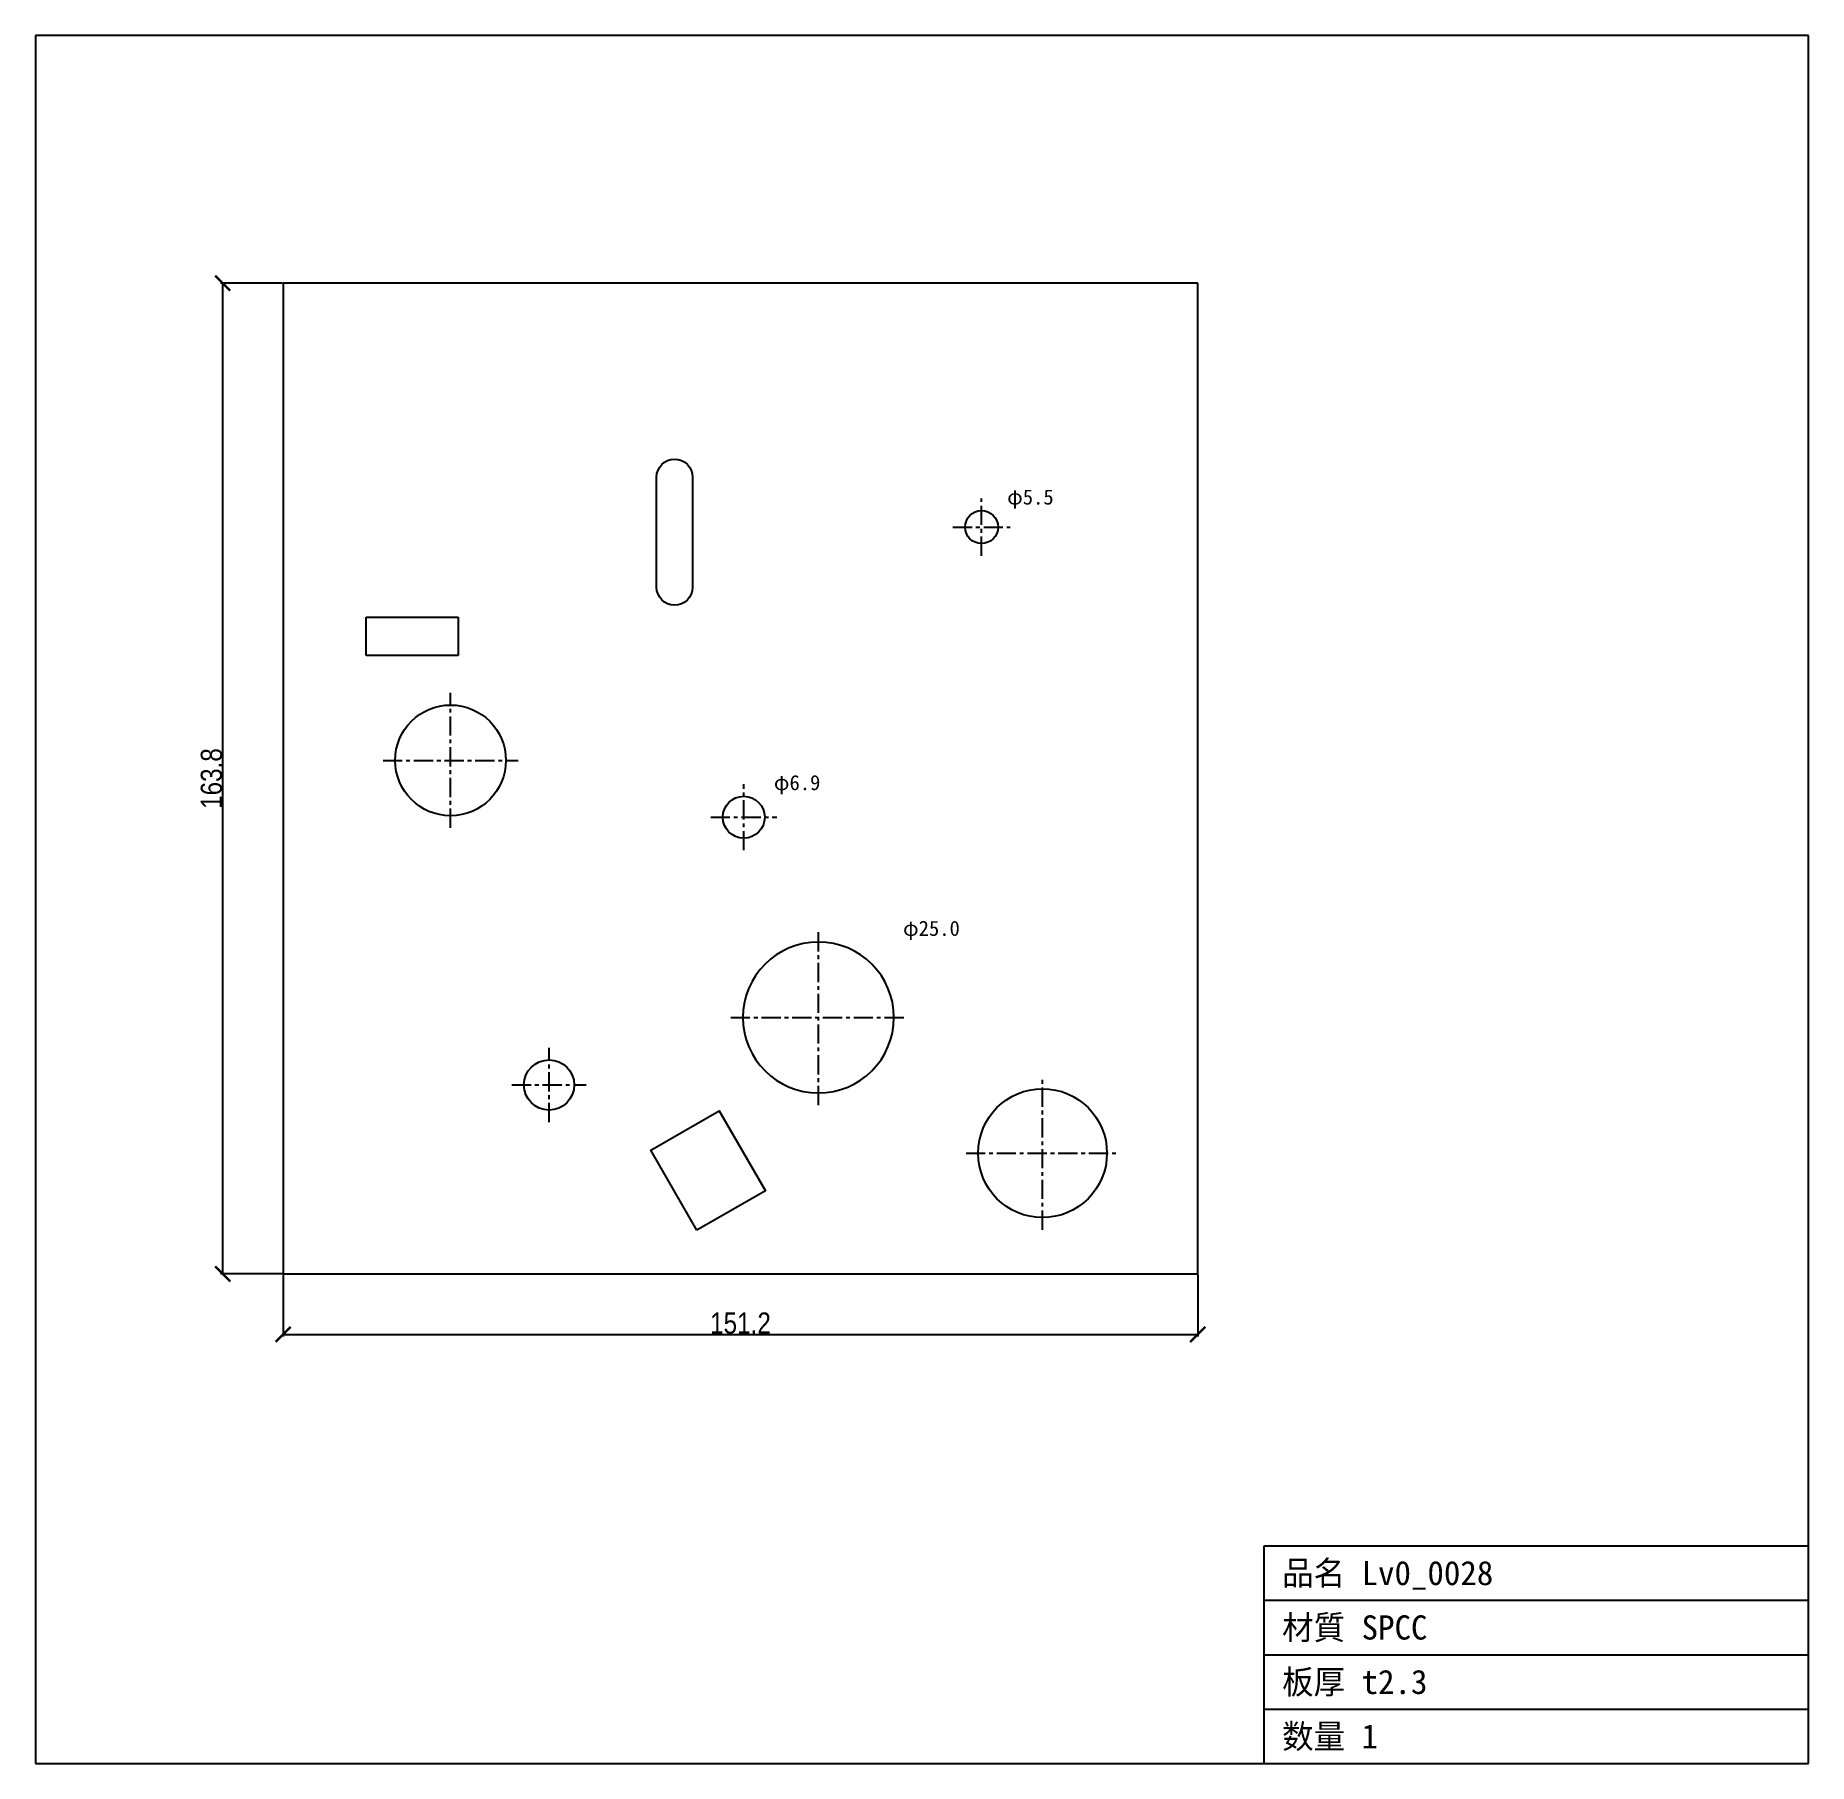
# Model space of a CAD drawing. Header units: millimetres. Extents: x -41 to 252, y -81 to 205.
import ezdxf

# ---------------------------------------------------------------- set-up
doc = ezdxf.new("R2010")
doc.units = ezdxf.units.MM
doc.linetypes.add('CENTER', pattern=[5.08, 3.175, -0.635, 0.635, -0.635])
for name, color, linetype in [('1', 7, 'Continuous'), ('10', 7, 'Continuous'), ('11', 7, 'Continuous'), ('15', 7, 'Continuous'), ('17', 7, 'Continuous')]:
    doc.layers.add(name, color=color, linetype=linetype)
doc.styles.add('OpenSansCondensed-Light', font='OpenSansCondensed-Light.ttf')
doc.dimstyles.new('EZDXF', dxfattribs={"dimtxt": 0.25, "dimasz": 0.175, "dimexe": 0.375, "dimexo": 0.125, "dimgap": 0.1, "dimtad": 1, "dimlfac": 100, "dimzin": 12, "dimdsep": 46, "dimtxsty": 'OpenSansCondensed-Light', "dimblk": 'ARCHTICK', "dimcen": 2.5, "dimazin": 3, "dimtfac": 0.5, "dimtmove": 2, "dimatfit": 3})

# ---------------------------------------------------------------- blocks, each defined once
blk = doc.blocks.new('HOLE_D21_30')
blk.add_circle((0, 0), 10.65)
blk = doc.blocks.new('HOLE_D6_93')
blk.add_circle((0, 0), 3.46)
blk = doc.blocks.new('_ARCHTICK')
at = {"color": 0, "linetype": 'BYBLOCK', "const_width": 0.15}
blk.add_lwpolyline([(-0.5, -0.5), (0.5, 0.5)], dxfattribs=at)

msp = doc.modelspace()

# ---------------------------------------------------------------- linework, layer by layer
at = {"layer": '1', "color": 7, "linetype": 'CONTINUOUS'}
for p, q in [((252.12, 204.74), (-40.95, 204.74)), ((-40.95, 204.74), (-40.95, -80.95)), ((252.12, -80.95), (252.12, 204.74)), ((162.12, -80.95), (162.12, -44.95)), ((162.12, -44.95), (252.12, -44.95)), ((162.12, -53.95), (252.12, -53.95)), ((162.12, -62.95), (252.12, -62.95)), ((162.12, -71.95), (252.12, -71.95)), ((-40.95, -80.95), (252.12, -80.95))]:
    msp.add_line(p, q, dxfattribs=at)
at = {"layer": '11', "color": 7, "linetype": 'CONTINUOUS'}
for p, q in [((37.76, 163.79), (0, 163.79)), ((0, 163.79), (0, 0)), ((151.17, 163.79), (37.76, 163.79)), ((151.17, 0), (151.17, 163.79)), ((13.69, 102.24), (13.69, 108.57)), ((13.69, 108.57), (17.69, 108.57)), ((17.69, 108.57), (18.02, 108.57)), ((18.02, 108.57), (28.91, 108.57)), ((28.91, 108.57), (28.91, 102.24)), ((28.91, 102.24), (13.69, 102.24)), ((0, 0), (151.17, 0))]:
    msp.add_line(p, q, dxfattribs=at)
msp.add_lwpolyline([(61.72, 113.52), (61.72, 131.73, -1), (67.67, 131.73), (67.67, 113.52, -1)], format="xyb", close=True, dxfattribs=at)
msp.add_lwpolyline([(68.38, 7.21), (60.74, 20.44), (72.05, 26.98), (79.69, 13.75)], close=True, dxfattribs=at)
for centre, radius in [((115.43, 123.46), 2.73), ((27.66, 84.9), 9.15), ((43.95, 31.24), 4.15), ((43.95, 31.24), 4.15)]:
    msp.add_circle(centre, radius, dxfattribs=at)
for start, end in [(0, 180), (180, 0)]:
    msp.add_arc((88.46, 42.39), 12.48, start, end, dxfattribs=at)
at = {"layer": '17', "color": 1, "linetype": 'CENTER'}
for p, q in [((115.43, 118.73), (115.43, 128.19)), ((110.7, 123.46), (120.16, 123.46)), ((27.66, 73.75), (27.66, 96.05)), ((16.51, 84.9), (38.81, 84.9)), ((76.13, 70.04), (76.13, 80.97)), ((70.67, 75.5), (81.6, 75.5)), ((88.46, 27.91), (88.46, 56.88)), ((73.98, 42.39), (102.95, 42.39)), ((43.95, 25.09), (43.95, 37.39)), ((125.51, 7.31), (125.51, 32.61)), ((37.8, 31.24), (50.1, 31.24)), ((112.86, 19.96), (138.16, 19.96))]:
    msp.add_line(p, q, dxfattribs=at)

# ---------------------------------------------------------------- block references
at = {"layer": '11', "color": 7, "linetype": 'CONTINUOUS'}
for name, p in [('HOLE_D6_93', (76.13, 75.5)), ('HOLE_D21_30', (125.51, 19.96))]:
    msp.add_blockref(name, p, dxfattribs=at)

# ---------------------------------------------------------------- texts
at = {"layer": '10', "color": 2}
for s, height, p in [('φ5.5', 2.5, (119.66, 127.19)), ('φ6.9', 2.5, (81.1, 79.97)), ('φ25.0', 2.5, (102.45, 55.88)), ('品名 Lv0_0028', 4, (165.12, -51.45)), ('材質 SPCC', 4, (165.12, -60.45)), ('板厚 t2.3', 4, (165.12, -69.45)), ('数量 1', 4, (165.12, -78.45))]:
    msp.add_text(s, height=height, dxfattribs=at).set_placement(p)

# ---------------------------------------------------------------- dimensions: what is measured, and where the dimension line sits
at = {"layer": '15', "color": 8}
msp.add_linear_dim(base=(-10, 0), p1=(0, 0), p2=(0, 163.79), angle=90, dimstyle='EZDXF', override={"dimtxt": 3.5, "dimasz": 2.5, "dimdec": 1, "dimlfac": 1}, dxfattribs=at).render()
msp.add_linear_dim(base=(0, -10), p1=(0, 0), p2=(151.17, 0), dimstyle='EZDXF', override={"dimtxt": 3.5, "dimasz": 2.5, "dimdec": 1, "dimlfac": 1}, dxfattribs=at).render()

doc.saveas('drawing.dxf')
